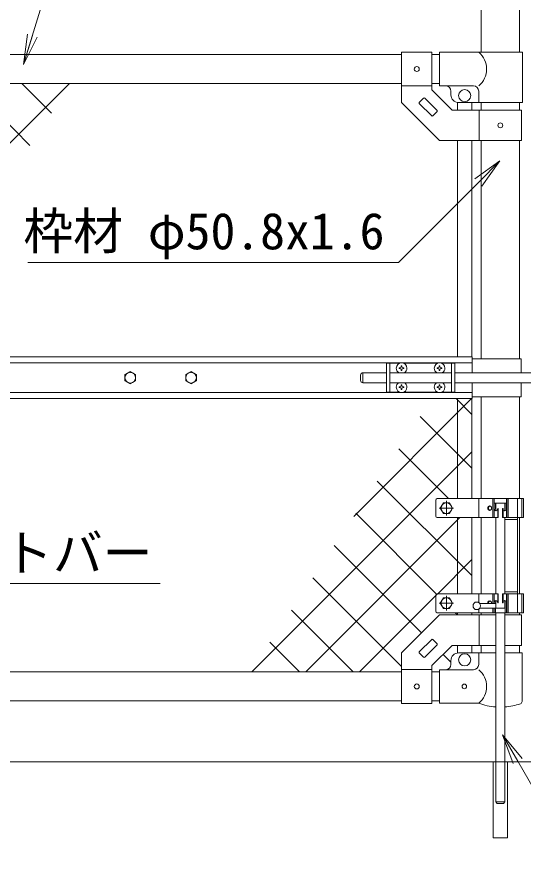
# Model space of a CAD drawing. Units: millimetres, scale not verified. Extents: x -4200 to 4200, y -2970 to 2970.
# Drawn here: x 817 to 1485, y -365 to 761 of the extents above; entities that cross this region are included whole.
import ezdxf
from ezdxf.enums import TextEntityAlignment as Align

# ---------------------------------------------------------------- set-up
doc = ezdxf.new("R2010")
doc.units = ezdxf.units.MM
doc.header["$LTSCALE"] = 20
doc.linetypes.add('USER1', pattern=[50.8, 31.75, -6.35, 6.35, -6.35])
doc.linetypes.add('USER2', pattern=[0.375, 0.25, -0.125])
for name, color, linetype, lineweight in [('0-0_D-STR-TXT', 7, 'Continuous', 9), ('0-4_D-BMK', 2, 'USER1', 13), ('0-5_D-STR1', 1, 'Continuous', 18), ('0-6_D-BGD', 7, 'Continuous', 9), ('0-8_D-STR3', 3, 'Continuous', 13), ('0-A_0', 7, 'Continuous', 9), ('0-B_D-STR2', 7, 'Continuous', 9)]:
    doc.layers.add(name, color=color, linetype=linetype, lineweight=lineweight)
doc.styles.add('ＭＳ ゴシック', font='')
doc.styles.get('ＭＳ ゴシック').set_extended_font_data('MS Gothic')

# ---------------------------------------------------------------- blocks, each defined once
blk = doc.blocks.new('MLeader1')
at = {"layer": '0-0_D-STR-TXT'}
blk.add_line((1470.63, -221.08), (1456.41, -183.1), dxfattribs=at)
for points in [[(1482.18, -214.41), (1456.41, -183.1), (1476.41, -217.74)], [(1476.41, -217.74), (1561.35, -364.87), (1785.96, -364.87), (1793.16, -364.87)]]:
    blk.add_lwpolyline(points, dxfattribs=at)
blk = doc.blocks.new('MLeader5')
at = {"layer": '0-0_D-STR-TXT'}
blk.add_line((1419.91, 547.88), (1452.9, 571.45), dxfattribs=at)
for points in [[(1429.33, 538.45), (1452.9, 571.45), (1424.62, 543.17)], [(1424.62, 543.17), (1319.33, 437.88), (839.01, 437.88), (831.81, 437.88)]]:
    blk.add_lwpolyline(points, dxfattribs=at)
blk = doc.blocks.new('MLeader7')
at = {"layer": '0-0_D-STR-TXT'}
blk.add_line((621.41, 95.42), (606.74, 133.22), dxfattribs=at)
for points in [[(632.88, 102.22), (606.74, 133.22), (627.14, 98.82)], [(627.14, 98.82), (676.3, 15.92), (998.4, 15.92), (1005.6, 15.92)]]:
    blk.add_lwpolyline(points, dxfattribs=at)
blk = doc.blocks.new('_Open')
at = {"layer": '0-A_0'}
blk.add_line((-20, 3.33), (0, 0), dxfattribs=at)
blk.add_lwpolyline([(-20, -3.33), (0, 0), (-20, 0)], dxfattribs=at)

msp = doc.modelspace()

# ---------------------------------------------------------------- linework, layer by layer
at = {"layer": '0-0_D-STR-TXT'}
msp.add_lwpolyline([(1383.78, 847.04), (871.72, 847.04), (826.36, 700.08)], dxfattribs=at)
at = {"layer": '0-4_D-BMK'}
for p, q in [((1382.57, 124.37), (1382.57, 105.37)), ((1392.07, 114.87), (1373.07, 114.87)), ((1392.07, -10.13), (1373.07, -10.13)), ((1382.57, -0.63), (1382.57, -19.63))]:
    msp.add_line(p, q, dxfattribs=at)
at = {"layer": '0-5_D-STR1'}
for p, q in [((1428.17, 1150.37), (1428.17, 714.37)), ((1478.97, 1150.37), (1478.97, 714.37)), ((1323.57, 711.37), (689.37, 711.37)), ((1373.57, 711.37), (1363.57, 711.37)), ((1323.57, 673.37), (689.37, 673.37)), ((1373.57, 673.37), (1363.57, 673.37)), ((1428.17, 648.37), (1428.17, 638.37)), ((1478.97, 648.37), (1478.97, 638.37)), ((1428.17, 598.37), (1428.17, 311.37)), ((1478.97, 598.37), (1478.97, 311.37)), ((1428.17, 261.37), (1428.17, 127.37)), ((1478.97, 261.37), (1478.97, 127.37)), ((1428.17, 102.37), (1428.17, 2.37)), ((1478.97, 102.37), (1478.97, 2.37)), ((1428.17, -22.63), (1428.17, -25.63)), ((1478.97, -22.63), (1478.97, -25.63)), ((1428.17, -65.63), (1428.17, -75.63)), ((1478.97, -65.63), (1478.97, -75.63)), ((1323.57, -100.63), (689.37, -100.63)), ((1373.57, -100.63), (1363.57, -100.63)), ((1323.57, -138.63), (689.37, -138.63)), ((1373.57, -138.63), (1363.57, -138.63))]:
    msp.add_line(p, q, dxfattribs=at)
at = {"layer": '0-6_D-BGD'}
msp.add_line((609.22, -218.63), (2359.22, -218.63), dxfattribs=at)
at = {"layer": '0-8_D-STR3'}
for p, q in [((1323.57, 714.62), (1323.57, 648.37)), ((1363.57, 714.62), (1323.57, 714.62)), ((1363.57, 714.62), (1363.57, 664.94)), ((1373.57, 714.37), (1482.92, 714.37)), ((1373.57, 670.37), (1373.57, 714.37)), ((1482.92, 714.37), (1482.92, 648.37)), ((1363.57, 670.12), (1323.57, 670.12)), ((1390.13, 638.37), (1363.57, 664.94)), ((1373.57, 670.37), (1418.02, 670.37)), ((1352.55, 654.03), (1346.9, 648.38)), ((1370.23, 637.77), (1353.97, 654.03)), ((1388.57, 658.37), (1388.57, 663.37)), ((1425.02, 648.37), (1425.02, 663.37)), ((1363.16, 630.7), (1346.9, 646.96)), ((1397.07, 648.37), (1397.07, 638.37)), ((1482.92, 648.37), (1398.57, 648.37)), ((1416.07, 648.37), (1416.07, 638.37)), ((1370.23, 636.36), (1364.58, 630.7)), ((1481.27, 638.37), (1390.13, 638.37)), ((1425.87, 638.37), (1425.87, 598.37)), ((1481.27, 638.37), (1481.27, 598.37)), ((1397.07, 598.37), (1397.07, 313.87)), ((1416.07, 598.37), (1416.07, 313.87)), ((1416.47, 313.87), (596.47, 313.87)), ((1416.47, 305.87), (596.47, 305.87)), ((1303.57, 305.37), (1303.57, 267.37)), ((1320.97, 305.37), (1303.57, 305.37)), ((1308.07, 305.37), (1308.07, 267.37)), ((1370.97, 305.37), (1326.16, 305.37)), ((1393.57, 305.37), (1376.16, 305.37)), ((1389.07, 305.37), (1389.07, 267.37)), ((1393.57, 305.37), (1393.57, 267.37)), ((1416.47, 313.87), (1416.47, 292.87)), ((1416.47, 311.37), (1481.07, 311.37)), ((1481.07, 311.37), (1481.07, 292.87)), ((1283.57, 292.87), (1272.62, 292.87)), ((1272.62, 292.87), (1272.62, 279.87)), ((1283.41, 292.87), (1303.57, 292.87)), ((1308.07, 292.87), (1389.07, 292.87)), ((1320.42, 298.47), (1320.42, 298.87)), ((1321.71, 298.45), (1320.42, 298.47)), ((1323.17, 302.02), (1323.15, 300.72)), ((1323.17, 295.72), (1323.15, 297.01)), ((1323.96, 302.02), (1323.17, 302.02)), ((1323.96, 295.72), (1323.17, 295.72)), ((1323.96, 302.02), (1323.98, 300.72)), ((1323.96, 295.72), (1323.98, 297.01)), ((1325.42, 299.29), (1326.72, 299.26)), ((1326.72, 299.26), (1326.72, 298.87)), ((1371.71, 299.29), (1370.42, 299.26)), ((1370.42, 299.26), (1370.42, 298.87)), ((1373.17, 302.02), (1373.15, 300.72)), ((1373.17, 295.72), (1373.15, 297.01)), ((1373.96, 302.02), (1373.17, 302.02)), ((1373.96, 295.72), (1373.17, 295.72)), ((1373.96, 302.02), (1373.98, 300.72)), ((1373.96, 295.72), (1373.98, 297.01)), ((1375.42, 298.45), (1376.72, 298.47)), ((1376.72, 298.47), (1376.72, 298.87)), ((1393.57, 292.87), (1574.87, 292.87)), ((1269.62, 289.87), (1269.62, 282.87)), ((1283.57, 279.87), (1272.62, 279.87)), ((1283.41, 279.87), (1303.57, 279.87)), ((1308.07, 279.87), (1389.07, 279.87)), ((1320.42, 273.47), (1320.42, 273.87)), ((1321.71, 273.45), (1320.42, 273.47)), ((1323.17, 277.02), (1323.15, 275.72)), ((1323.17, 270.72), (1323.15, 272.01)), ((1323.96, 277.02), (1323.17, 277.02)), ((1323.96, 270.72), (1323.17, 270.72)), ((1323.96, 277.02), (1323.98, 275.72)), ((1323.96, 270.72), (1323.98, 272.01)), ((1325.42, 274.29), (1326.72, 274.26)), ((1325.42, 273.45), (1326.72, 273.47)), ((1326.72, 274.26), (1326.72, 273.87)), ((1326.72, 273.47), (1326.72, 273.87)), ((1371.71, 274.29), (1370.42, 274.26)), ((1370.42, 274.26), (1370.42, 273.87)), ((1373.17, 277.02), (1373.15, 275.72)), ((1373.17, 270.72), (1373.15, 272.01)), ((1373.96, 277.02), (1373.17, 277.02)), ((1373.96, 270.72), (1373.17, 270.72)), ((1373.96, 277.02), (1373.98, 275.72)), ((1373.96, 270.72), (1373.98, 272.01)), ((1375.42, 274.29), (1376.72, 274.26)), ((1375.42, 273.45), (1376.72, 273.47)), ((1376.72, 274.26), (1376.72, 273.87)), ((1376.72, 273.47), (1376.72, 273.87)), ((1393.57, 279.87), (1574.87, 279.87)), ((1416.47, 279.87), (1416.47, 258.87)), ((1481.07, 279.87), (1481.07, 261.37)), ((1416.47, 266.87), (596.47, 266.87)), ((1320.97, 267.37), (1303.57, 267.37)), ((1370.97, 267.37), (1326.16, 267.37)), ((1393.57, 267.37), (1376.16, 267.37)), ((1416.47, 261.37), (1481.07, 261.37)), ((1416.47, 258.87), (596.47, 258.87)), ((1397.07, 258.87), (1397.07, 127.37)), ((1416.07, 258.87), (1416.07, 127.37)), ((1368.57, 125.37), (1368.57, 104.37)), ((1484.17, 127.37), (1370.57, 127.37)), ((1425.27, 127.37), (1425.27, 102.37)), ((1443.57, 127.37), (1443.57, 102.37)), ((1445.47, 127.37), (1445.47, 102.37)), ((1461.67, 127.37), (1461.67, 102.37)), ((1463.57, 127.37), (1463.57, 102.37)), ((1463.8, 127.37), (1463.8, 102.37)), ((1476.26, 127.37), (1476.26, -22.63)), ((1481.87, 127.37), (1481.87, 102.37)), ((1484.17, 127.37), (1484.17, 102.37)), ((1461.67, 121.37), (1445.47, 121.37)), ((1447.07, 114.37), (1447.07, 121.37)), ((1447.57, 121.37), (1447.57, 112.35)), ((1450.07, 114.37), (1450.07, 102.37)), ((1450.07, 114.37), (1450.76, 114.37)), ((1450.76, 114.37), (1450.76, 102.37)), ((1456.37, 114.37), (1456.37, 102.37)), ((1457.07, 114.37), (1456.37, 114.37)), ((1457.07, 114.37), (1457.07, 102.37)), ((1459.57, 121.37), (1459.57, 112.35)), ((1460.07, 121.37), (1460.07, 114.37)), ((1450.76, 102.37), (1370.57, 102.37)), ((1397.07, 102.37), (1397.07, 2.37)), ((1416.07, 102.37), (1416.07, 2.37)), ((1447.57, 102.37), (1447.57, 2.37)), ((1484.17, 102.37), (1456.37, 102.37)), ((1459.57, 102.37), (1459.57, 2.37)), ((1476.26, 100.07), (1459.57, 100.07)), ((1368.57, 0.37), (1368.57, -20.63)), ((1450.76, 2.37), (1370.57, 2.37)), ((1425.27, 2.37), (1425.27, -9.42)), ((1443.57, -10.63), (1443.57, 2.37)), ((1445.47, -10.63), (1445.47, 2.37)), ((1450.07, -9.63), (1450.07, 2.37)), ((1450.76, -9.63), (1450.76, 2.37)), ((1484.17, 2.37), (1456.37, 2.37)), ((1456.37, -9.63), (1456.37, 2.37)), ((1457.07, -9.63), (1457.07, 2.37)), ((1476.26, 4.67), (1459.57, 4.67)), ((1461.67, -22.63), (1461.67, 2.37)), ((1463.57, -22.63), (1463.57, 2.37)), ((1463.8, 2.37), (1463.8, -22.63)), ((1481.87, 2.37), (1481.87, -22.63)), ((1484.17, 2.37), (1484.17, -22.63)), ((1447.57, -10.63), (1426.57, -10.63)), ((1447.07, -9.63), (1447.07, -10.63)), ((1447.57, -7.62), (1447.57, -16.63)), ((1450.07, -9.63), (1450.76, -9.63)), ((1457.07, -9.63), (1456.37, -9.63)), ((1459.57, -7.62), (1459.57, -16.63)), ((1460.07, -22.63), (1460.07, -9.63)), ((1425.27, -17.84), (1425.27, -22.63)), ((1447.57, -16.63), (1426.57, -16.63)), ((1443.57, -22.63), (1443.57, -16.63)), ((1447.57, -16.63), (1445.47, -16.63)), ((1445.47, -22.63), (1445.47, -16.63)), ((1445.47, -16.63), (1460.07, -16.63)), ((1447.07, -16.63), (1447.07, -22.63)), ((1484.17, -22.63), (1370.57, -22.63)), ((1397.07, -22.63), (1397.07, -25.63)), ((1416.07, -22.63), (1416.07, -25.63)), ((1425.87, -65.63), (1425.87, -25.63)), ((1447.57, -22.63), (1447.57, -271.63)), ((1459.57, -22.63), (1459.57, -271.63)), ((1481.27, -25.63), (1459.57, -25.63)), ((1481.27, -65.63), (1481.27, -25.63)), ((1363.16, -57.97), (1346.9, -74.23)), ((1370.23, -65.04), (1353.97, -81.3)), ((1390.13, -65.63), (1363.57, -92.2)), ((1370.23, -63.62), (1364.58, -57.97)), ((1447.57, -65.63), (1390.13, -65.63)), ((1397.07, -65.63), (1397.07, -75.75)), ((1416.07, -65.63), (1416.07, -75.63)), ((1481.27, -65.63), (1459.57, -65.63)), ((1323.57, -141.88), (1323.57, -75.63)), ((1352.55, -81.3), (1346.9, -75.64)), ((1425.02, -75.63), (1398.57, -75.63)), ((1447.57, -75.63), (1425.02, -75.63)), ((1425.02, -75.63), (1425.02, -90.63)), ((1482.12, -75.63), (1459.57, -75.63)), ((1482.12, -75.63), (1482.12, -139.33)), ((1388.57, -90.63), (1388.57, -85.63)), ((1363.57, -97.38), (1323.57, -97.38)), ((1363.57, -141.88), (1363.57, -92.2)), ((1373.57, -97.63), (1418.02, -97.63)), ((1373.57, -141.63), (1373.57, -97.63)), ((1363.57, -141.88), (1323.57, -141.88)), ((1373.57, -141.63), (1425.02, -141.63)), ((1444.02, -218.63), (1444.02, -318.63)), ((1449.57, -273.63), (1447.57, -271.63)), ((1449.57, -273.63), (1457.57, -273.63))]:
    msp.add_line(p, q, dxfattribs=at)
at = {"layer": '0-8_D-STR3', "linetype": 'USER2'}
msp.add_line((1463.8, 102.37), (1477.8, 102.37), dxfattribs=at)
at = {"layer": '0-8_D-STR3'}
for points in [[(1481.27, 598.37), (1373.57, 598.37), (1323.57, 648.37)], [(1321.71, 299.29), (1320.42, 299.26), (1320.42, 298.87)], [(1325.42, 298.45), (1326.72, 298.47), (1326.72, 298.87)], [(1371.71, 298.45), (1370.42, 298.47), (1370.42, 298.87)], [(1375.42, 299.29), (1376.72, 299.26), (1376.72, 298.87)], [(1321.71, 274.29), (1320.42, 274.26), (1320.42, 273.87)], [(1371.71, 273.45), (1370.42, 273.47), (1370.42, 273.87)], [(1447.57, -25.63), (1373.57, -25.63), (1323.57, -75.63)], [(1463.12, -218.63), (1463.12, -318.63), (1444.02, -318.63)], [(1447.57, -271.63), (1459.57, -271.63), (1457.57, -273.63)]]:
    msp.add_lwpolyline(points, dxfattribs=at)
for points in [[(966.47, 294.47), (959.45, 290.42), (959.45, 282.32), (966.47, 278.27), (973.48, 282.32), (973.48, 290.42)], [(1046.47, 294.47), (1039.45, 290.42), (1039.45, 282.32), (1046.47, 278.27), (1053.48, 282.32), (1053.48, 290.42)], [(1386.62, 121.88), (1390.67, 114.87), (1386.62, 107.85), (1378.52, 107.85), (1374.47, 114.87), (1378.52, 121.88)], [(1386.62, -3.12), (1390.67, -10.13), (1386.62, -17.15), (1378.52, -17.15), (1374.47, -10.13), (1378.52, -3.12)]]:
    msp.add_lwpolyline(points, close=True, dxfattribs=at)
for centre, radius in [((1343.57, 692.37), 3.25), ((1406.57, 657.37), 8), ((1453.57, 618.37), 3.25), ((966.47, 286.37), 7.03), ((1046.47, 286.37), 7.03), ((1382.57, 114.87), 7.03), ((1382.57, -10.13), 7.03), ((1422.57, -13.63), 5), ((1406.57, -84.63), 8), ((1343.57, -119.63), 3.25), ((1406.17, -119.63), 3)]:
    msp.add_circle(centre, radius, dxfattribs=at)
for centre, radius, start, end in [((1406.82, 692.37), 28.55, 309.59418, 50.40582), ((1381.57, 663.37), 7, 0, 90), ((1418.02, 663.37), 7, 0, 90), ((1353.26, 653.33), 1, 45, 135), ((1398.57, 658.37), 10, 180, 270), ((1347.6, 647.67), 1, 135, 225), ((1363.87, 631.41), 1, 225, 315), ((1369.53, 637.06), 1, 315, 45), ((1323.57, 298.87), 7, 0, 180), ((1373.57, 298.87), 7, 0, 180), ((1272.62, 289.87), 3, 90, 180), ((1323.57, 298.87), 7, 180, 238.99728), ((1321.66, 300.77), 1.49, 270, 0), ((1321.66, 296.96), 1.49, 0, 90), ((1325.47, 300.77), 1.49, 180, 270), ((1325.47, 296.96), 1.49, 90, 180), ((1323.57, 298.87), 7, 301.00272, 0), ((1373.57, 298.87), 7, 180, 238.99728), ((1371.66, 300.77), 1.49, 270, 0), ((1371.66, 296.96), 1.49, 0, 90), ((1375.47, 300.77), 1.49, 180, 270), ((1375.47, 296.96), 1.49, 90, 180), ((1373.57, 298.87), 7, 301.00272, 0), ((1272.62, 282.87), 3, 180, 270), ((1323.57, 273.87), 7, 121.00272, 180), ((1323.57, 273.87), 7, 180, 0), ((1321.66, 275.77), 1.49, 270, 0), ((1321.66, 271.96), 1.49, 0, 90), ((1325.47, 275.77), 1.49, 180, 270), ((1325.47, 271.96), 1.49, 90, 180), ((1323.57, 273.87), 7, 0, 58.99728), ((1373.57, 273.87), 7, 121.00272, 180), ((1373.57, 273.87), 7, 180, 0), ((1371.66, 275.77), 1.49, 270, 0), ((1371.66, 271.96), 1.49, 0, 90), ((1375.47, 275.77), 1.49, 180, 270), ((1375.47, 271.96), 1.49, 90, 180), ((1373.57, 273.87), 7, 0, 58.99728), ((1370.57, 125.37), 2, 90, 180), ((1370.57, 104.37), 2, 180, 270), ((1370.57, 0.37), 2, 90, 180), ((1370.57, -20.63), 2, 180, 270), ((1363.87, -58.67), 1, 45, 135), ((1369.53, -64.33), 1, 315, 45), ((1347.6, -74.94), 1, 135, 225), ((1398.57, -85.63), 10, 90, 180), ((1353.26, -80.59), 1, 225, 315), ((1381.57, -90.63), 7, 270, 0), ((1418.02, -90.63), 7, 270, 0), ((1406.82, -119.63), 28.55, 309.59418, 50.40582), ((1453.57, -66.9), 80, 249.0916, 265.69865), ((1453.57, -66.9), 80, 274.30109, 289.22051), ((1478.82, -139.33), 3.3, 289.22051, 0)]:
    msp.add_arc(centre, radius, start, end, dxfattribs=at)
msp.add_ellipse((1439.42, 114.87), major_axis=(0, 3), ratio=0.839449, dxfattribs=at)
for centre, major_axis, ratio, start_param, end_param in [((1440.57, 114.87), (0, -3), 0.839449, 3.3733968, 6.0513812), ((1447.77, 114.41), (0, -3), 0.766727, 4.7027468, 7.8414058), ((1448.91, 114.41), (0, -3), 0.615242, 4.7027468, 6.0032469), ((1459.37, 114.41), (0, -3), 0.766727, 4.7249648, 7.8636238), ((1458.22, 114.41), (0, -3), 0.615242, 0.2799384, 1.5804385), ((1439.42, -10.13), (0, -3), 0.839449, 1.4033482, 4.8798371), ((1440.57, -10.13), (0, -3), 0.839449, 3.3733968, 4.8798371), ((1447.77, -9.67), (0, 3), 0.766727, 4.7249648, 7.8636238), ((1448.91, -9.67), (0, 3), 0.615242, 0.2799384, 1.5804385), ((1459.37, -9.67), (0, 3), 0.766727, 4.7027468, 7.8414058), ((1458.22, -9.67), (0, 3), 0.615242, 4.7027468, 6.0032469)]:
    msp.add_ellipse(centre, major_axis=major_axis, ratio=ratio, start_param=start_param, end_param=end_param, dxfattribs=at)
at = {"layer": '0-B_D-STR2'}
for p, q in [((596.87, 383.96), (886.28, 673.37)), ((834.45, 591.93), (753.01, 673.37)), ((862.73, 634.36), (823.72, 673.37)), ((1415.44, 258.87), (1260.53, 103.96)), ((1395.39, 258.87), (1416.07, 238.19)), ((1348.13, 235.42), (1416.07, 167.48)), ((1319.85, 192.99), (1385.47, 127.37)), ((1416.07, 188.78), (1126.65, -100.63)), ((1291.58, 150.55), (1416.07, 26.06)), ((1400.36, 102.37), (1197.36, -100.63)), ((1263.3, 108.11), (1370.57, 0.85)), ((1235.03, 65.68), (1349.95, -49.25)), ((1416.07, 47.36), (1371.08, 2.37)), ((1206.75, 23.24), (1323.57, -93.57)), ((1370.57, 1.86), (1268.08, -100.63)), ((1178.48, -19.19), (1259.92, -100.63)), ((1394.05, -22.63), (1397.05, -25.63)), ((1150.2, -61.63), (1189.21, -100.63)), ((1378.24, -77.53), (1388.57, -87.86))]:
    msp.add_line(p, q, dxfattribs=at)

# ---------------------------------------------------------------- block references
at = {"layer": '0-0_D-STR-TXT', "xscale": 2, "yscale": 2, "rotation": 252.84683}
msp.add_blockref('_Open', (825.77, 698.17), dxfattribs=at)
at = {"layer": '0-0_D-STR-TXT'}
for name in ['MLeader5', 'MLeader7', 'MLeader1']:
    msp.add_blockref(name, (0, 0), dxfattribs=at)

# ---------------------------------------------------------------- texts
at = {"layer": '0-0_D-STR-TXT', "style": 'ＭＳ ゴシック'}
for s, p in [('枠材 φ50.8x1.6', (825.67, 440.85)), ('ネットバー', (667.77, 17.53))]:
    msp.add_text(s, height=48.09, dxfattribs=at).set_placement(p, align=Align.BOTTOM_LEFT)

doc.saveas('drawing.dxf')
